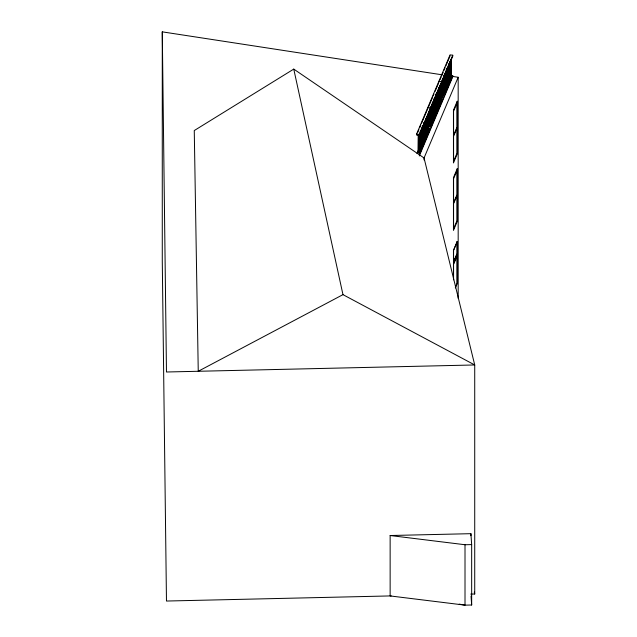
<?xml version="1.0" encoding="UTF-8"?>
<svg xmlns="http://www.w3.org/2000/svg" width="637" height="637" viewBox="0 0 637 637"><rect width="100%" height="100%" fill="white"/><g stroke="black" fill="none" stroke-linecap="round" stroke-linejoin="round"><path stroke-width="0.96" d="M416.614 134.001L450.08 54.846L452.756 55.228L452.756 56.271L419.289 135.426L416.614 135.044L416.614 134.001L419.289 134.375L452.756 55.228M417.768 132.321L418.923 129.59M419.695 127.766L420.85 125.043M421.614 123.22L427.769 108.664M428.16 107.757L432.388 97.748M433.16 95.924L433.924 94.109M435.079 91.378L438.543 83.192M440.079 79.553L441.234 76.822M442.006 74.999L443.161 72.276M443.925 70.452L445.08 67.721M445.852 65.906L450.08 55.897M417.004 153.621L418.923 149.066M428.542 126.325L429.696 123.594M439.697 99.937L441.234 96.298M417.768 152.848L418.923 150.117M419.536 133.81L419.297 152.864L418.23 152.713L418.461 134.638M422.18 143.373L421.949 143.922L423.016 144.073L423.255 125.991M424.043 138.977L423.812 139.527L424.879 139.678L425.11 121.595M430.692 107.43L430.461 126.484L429.386 126.333L429.617 112.144M432.412 119.191L432.173 119.74L433.248 119.883L433.478 101.809M434.267 114.787L434.036 115.337L435.103 115.488L435.334 97.405M441.847 81.042L441.616 100.097L440.541 99.945L440.772 84.793M443.702 75.676L443.471 95.701L442.404 95.55L442.635 95.001M444.491 90.605L444.26 91.155L445.335 91.306L445.566 73.223M446.354 86.21L446.123 86.759L447.19 86.911L447.421 68.828M420.094 148.317L421.161 148.469L421.391 147.919L421.391 128.443M422.88 126.142L422.88 141.725L423.947 141.876L424.178 122.822M424.736 121.739L424.736 137.329L425.811 137.473L426.042 118.418M425.667 135.124L426.742 135.275L426.973 134.725L426.973 117.2M426.599 117.343L426.599 132.926L427.666 133.077L427.897 114.023M427.531 130.728L428.597 130.88L428.828 130.33L428.828 111.825M430.317 107.573L430.317 124.135L431.384 124.287L431.615 105.232M433.104 101.952L433.104 117.534L434.179 117.686L434.41 98.631M434.967 97.557L434.967 113.139L436.034 113.29L436.265 94.236M435.891 110.942L436.966 111.093L437.197 110.543L437.197 93.01M436.823 93.161L436.823 108.744L437.898 108.895L438.129 89.841M437.754 106.546L438.821 106.698L439.06 106.148L439.06 88.615M438.686 87.787L438.686 104.349L439.753 104.5L439.984 85.438M445.191 73.374L445.191 88.957L446.258 89.108L446.497 70.054M447.055 68L447.055 84.562L448.122 84.713L448.352 65.651M447.978 82.356L449.053 82.507L449.284 81.958L449.284 64.433M448.91 63.604L448.91 80.158L449.977 80.31L450.216 61.256M449.841 77.961L450.908 78.112L451.139 77.563L451.139 60.029M419.289 154.902L452.756 75.755L450.972 75.5M419.289 155.954L452.756 76.798L452.756 75.755M452.278 76.368L458.178 77.276L424.051 157.968L424.051 159.951M455.344 287.231L457.103 283.075L457.103 255.994L453.576 264.323L453.576 279.794M455.344 287.972L457.223 283.513L457.223 254.959L453.456 263.877L453.456 279.635M442.444 74.855L162.276 31.85L166.472 372L474.724 364.961L424.051 157.968L293.753 69.099L194.261 130.553L198.25 371.275L342.969 294.644L474.724 364.961L474.724 594.003L470.743 594.09M390.139 535.518L470.91 533.679L471.659 544.587L471.659 604.999L465.01 605.15L390.139 595.929L390.139 535.518L465.01 544.739L471.659 544.587M391.198 595.906L166.472 601.041L162.276 260.891L162.276 31.85M441.616 100.097L441.616 81.592L438.925 81.233L438.925 82.277M439.817 101.888L441.6 102.135L441.6 103.186M427.769 107.613L430.445 107.987M429.617 125.784L430.692 125.935M428.661 128.268L430.445 128.523L430.445 129.566M418.461 152.163L419.536 152.315M459.221 604.131L465.01 605.15L465.01 544.739M474.254 592.076L474.724 594.003M293.753 69.099L342.969 294.644M471.054 596.073L471.659 604.999M470.91 533.679L470.91 535.653M458.178 77.276L458.178 298.379M450.908 59.607L450.908 78.112M449.977 61.805L449.977 80.31M449.053 64.003L449.053 82.507M448.122 67.18L448.122 84.713M447.19 68.406L447.19 86.911M446.258 69.624L446.258 89.108M445.335 72.801L445.335 91.306M444.634 74.449L444.403 93.504L444.403 74.027M443.471 77.196L443.471 95.701M442.779 78.845L442.54 97.899L442.54 78.423M442.404 78.996L442.404 95.55M441.6 81.608L441.6 82.659M440.541 83.391L440.541 99.945M439.753 85.995L439.753 104.5M438.821 88.193L438.821 106.698M437.898 90.39L437.898 108.895M436.966 92.588L436.966 111.093M436.034 93.814L436.034 113.29M435.103 96.983L435.103 115.488M434.179 98.209L434.179 117.686M433.248 101.379L433.248 119.883M432.547 103.027L432.316 122.089L432.316 102.605M431.384 105.782L431.384 124.287M430.461 107L430.461 126.484M429.386 110.75L429.386 126.333M428.597 111.403L428.597 130.88M427.666 114.572L427.666 133.077M426.742 116.77L426.742 135.275M425.811 118.968L425.811 137.473M424.879 121.165L424.879 139.678M423.947 122.392L423.947 141.876M423.016 125.569L423.016 144.073M422.323 127.217L422.092 146.271L422.092 126.795M421.161 129.964L421.161 148.469M420.46 131.612L420.229 150.666L420.229 131.19M419.297 134.359L419.297 152.864M418.23 135.187L418.23 152.713M457.223 101.243L453.456 110.161L453.456 162.929L457.223 154.003L457.223 101.243M457.103 102.907L453.576 111.236L453.576 135.291L457.103 126.962L457.103 102.907M457.103 127.926L453.576 136.246L453.576 161.265L457.103 152.936L457.103 127.926M457.223 168.709L453.456 177.635L453.456 230.395L457.223 221.477L457.223 168.709M457.103 170.382L453.576 178.702L453.576 202.757L457.103 194.436L457.103 170.382M457.103 195.392L453.576 203.721L453.576 228.731L457.103 220.402L457.103 195.392M457.223 241.423L453.456 250.349L453.456 262.436L457.223 253.518L457.223 241.423M457.103 242.036L453.576 250.365L453.576 261.823L457.103 253.502L457.103 242.036"/></g></svg>
